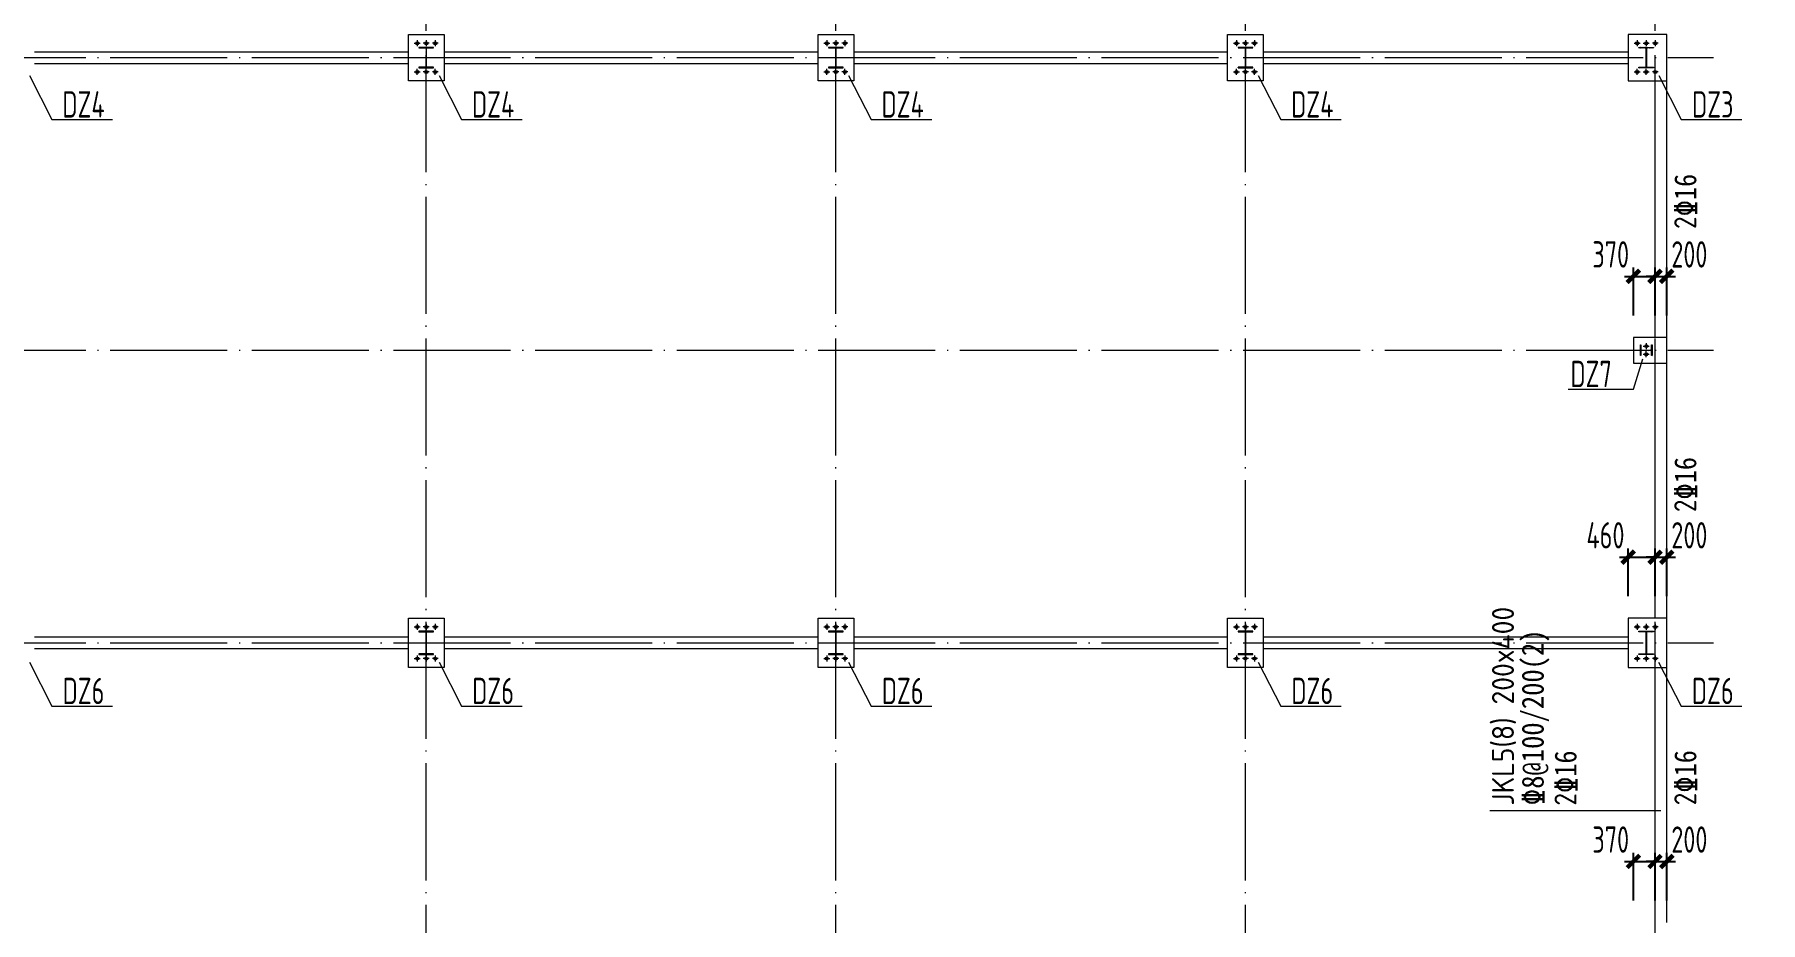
# Model space of a CAD drawing. Header units: millimetres. Extents: x 19781 to 898973, y -947928 to -267362.
# Drawn here: x 243047 to 272544, y -355842 to -340667 of the extents above; entities that cross this region are included whole.
import ezdxf
from ezdxf.enums import TextEntityAlignment as Align

# ---------------------------------------------------------------- set-up
doc = ezdxf.new("R2010")
doc.units = ezdxf.units.MM
doc.header["$LTSCALE"] = 100
doc.linetypes.add('CENTERX2', pattern=[101.599999, 63.5, -12.7, 12.7, -12.7])
doc.linetypes.add('DOTE', pattern=[2.42, 2, -0.2, 0.02, -0.2])
doc.layers.get('0').update_dxf_attribs({"lineweight": 18})
for name, color, linetype, lineweight in [('10', 7, 'Continuous', 18), ('1000', 2, 'Continuous', 18), ('11000', 4, 'Continuous', 18), ('DIM', 3, 'Continuous', 18), ('DOTE', 1, 'DOTE', 18), ('S_BEAM', 4, 'Continuous', 18), ('S_BEAMDIMLOCALVER', 7, 'Continuous', 18), ('S_BEAMDIMMASSVER', 2, 'Continuous', 18), ('数字', 3, 'Continuous', 20), ('轴线', 1, 'CENTERX2', 13), ('钢柱', 4, 'Continuous', 20)]:
    doc.layers.add(name, color=color, linetype=linetype, lineweight=lineweight)
doc.styles.get("Standard").update_dxf_attribs({"font": 'tssdeng.shx', "bigfont": 'hztxt.shx'})
doc.styles.add('TSSD_REIN', font='tssdeng.shx', dxfattribs={"width": 0.7, "bigfont": 'hztxt.shx'})
doc.dimstyles.new('TSSD_100_100', dxfattribs={"dimtxt": 300, "dimasz": 100, "dimexe": 100, "dimexo": 250, "dimgap": 100, "dimtad": 1, "dimdec": 0, "dimzin": 0, "dimdsep": 46, "dimtxsty": 'TSSD_REIN', "dimblk": 'ARCHTICK', "dimcen": 0, "dimdle": 100, "dimclrt": 7, "dimadec": 0, "dimazin": 0, "dimtfac": 1, "dimtdec": 0, "dimtix": 1, "dimtmove": 2, "dimatfit": 3, "dimfxl": 1, "dimtolj": 1, "dimtzin": 0, "dimarcsym": 0})
pattern_1 = [(135, (0, 0), (-7.07106781, -7.07106781), []), (135, (0, 2.5), (-7.07106781, -7.07106781), [])]
pattern_2 = [(45, (0, 0), (-7.07106781, 7.07106781), []), (45, (0, 2.5), (-7.07106781, 7.07106781), [])]
pattern_3 = [(45, (0, 0), (-7.07106781, 7.07106781), []), (45, (0, 2.5), (-7.07106781, 7.07106781), [])]

# ---------------------------------------------------------------- blocks, each defined once
blk = doc.blocks.new('_ArchTick_0')
at = {"color": 0, "linetype": 'ByBlock'}
blk.add_lwpolyline([(-0.71, -0.71, 0.5, 0.5, 0), (0.71, 0.71, 0.5, 0.5, 0)], format="xyseb", dxfattribs=at)
blk = doc.blocks.new('*X1008')
at = {"layer": 'DIM', "color": 0, "lineweight": -2, "ltscale": 100, "transparency": 16777216}
for p, q in [((270742, -350267), (270742, -349450)), ((270942, -350267), (270942, -349450)), ((270742, -349600), (270592, -349600)), ((270742, -349600), (270942, -349600)), ((270942, -349600), (271092, -349600))]:
    blk.add_line(p, q, dxfattribs=at)
at = {"layer": 'DIM', "color": 0, "lineweight": -2, "ltscale": 100, "transparency": 16777216, "xscale": 150, "yscale": 150, "zscale": 150}
blk.add_blockref('_ArchTick_0', (270742, -349600), dxfattribs=at)
at = {"layer": 'DIM', "color": 0, "lineweight": -2, "ltscale": 100, "transparency": 16777216, "xscale": 150, "yscale": 150, "zscale": 150, "rotation": 180}
blk.add_blockref('_ArchTick_0', (270942, -349600), dxfattribs=at)
at = {"layer": 'DIM', "color": 7, "ltscale": 100, "transparency": 16777216, "insert": (271329, -349225), "char_height": 450, "width": 2430, "attachment_point": 5, "style": 'TSSD_REIN'}
blk.add_mtext('200', dxfattribs=at)
blk = doc.blocks.new('_ARCHTICK')
at = {"color": 0, "linetype": 'ByBlock', "const_width": 0.5}
blk.add_lwpolyline([(-0.5, -0.5), (0.5, 0.5)], dxfattribs=at)
blk = doc.blocks.new('*X1009')
at = {"layer": 'DIM', "color": 0, "lineweight": -2, "ltscale": 100, "transparency": 16777216}
for p, q in [((270282, -350267), (270282, -349450)), ((270742, -350267), (270742, -349450)), ((270132, -349600), (270892, -349600))]:
    blk.add_line(p, q, dxfattribs=at)
at = {"layer": 'DIM', "color": 0, "lineweight": -2, "ltscale": 100, "transparency": 16777216, "xscale": 150, "yscale": 150, "zscale": 150, "rotation": 180}
blk.add_blockref('_ArchTick_0', (270282, -349600), dxfattribs=at)
at = {"layer": 'DIM', "color": 0, "lineweight": -2, "ltscale": 100, "transparency": 16777216, "xscale": 150, "yscale": 150, "zscale": 150}
blk.add_blockref('_ArchTick_0', (270742, -349600), dxfattribs=at)
at = {"layer": 'DIM', "color": 7, "ltscale": 100, "transparency": 16777216, "insert": (269895, -349225), "char_height": 450, "width": 2430, "attachment_point": 5, "style": 'TSSD_REIN'}
blk.add_mtext('460', dxfattribs=at)
blk = doc.blocks.new('*X1012')
at = {"layer": 'DIM', "color": 0, "lineweight": -2, "ltscale": 100, "transparency": 16777216}
for p, q in [((270742, -354800), (270592, -354800)), ((270742, -355467), (270742, -354650)), ((270742, -354800), (270942, -354800)), ((270942, -355467), (270942, -354650)), ((270942, -354800), (271092, -354800))]:
    blk.add_line(p, q, dxfattribs=at)
at = {"layer": 'DIM', "color": 0, "lineweight": -2, "ltscale": 100, "transparency": 16777216, "xscale": 150, "yscale": 150, "zscale": 150}
blk.add_blockref('_ArchTick_0', (270742, -354800), dxfattribs=at)
at = {"layer": 'DIM', "color": 0, "lineweight": -2, "ltscale": 100, "transparency": 16777216, "xscale": 150, "yscale": 150, "zscale": 150, "rotation": 180}
blk.add_blockref('_ArchTick_0', (270942, -354800), dxfattribs=at)
at = {"layer": 'DIM', "color": 7, "ltscale": 100, "transparency": 16777216, "insert": (271329, -354425), "char_height": 450, "width": 2430, "attachment_point": 5, "style": 'TSSD_REIN'}
blk.add_mtext('200', dxfattribs=at)
blk = doc.blocks.new('*X1013')
at = {"layer": 'DIM', "color": 0, "lineweight": -2, "ltscale": 100, "transparency": 16777216}
for p, q in [((270222, -354800), (270892, -354800)), ((270372, -355467), (270372, -354650)), ((270742, -355467), (270742, -354650))]:
    blk.add_line(p, q, dxfattribs=at)
at = {"layer": 'DIM', "color": 0, "lineweight": -2, "ltscale": 100, "transparency": 16777216, "xscale": 150, "yscale": 150, "zscale": 150, "rotation": 180}
blk.add_blockref('_ArchTick_0', (270372, -354800), dxfattribs=at)
at = {"layer": 'DIM', "color": 0, "lineweight": -2, "ltscale": 100, "transparency": 16777216, "xscale": 150, "yscale": 150, "zscale": 150}
blk.add_blockref('_ArchTick_0', (270742, -354800), dxfattribs=at)
at = {"layer": 'DIM', "color": 7, "ltscale": 100, "transparency": 16777216, "insert": (269985, -354425), "char_height": 450, "width": 2430, "attachment_point": 5, "style": 'TSSD_REIN'}
blk.add_mtext('370', dxfattribs=at)
blk = doc.blocks.new('*X1014')
at = {"layer": 'DIM', "color": 0, "lineweight": -2, "ltscale": 100, "transparency": 16777216}
for p, q in [((270742, -344800), (270592, -344800)), ((270742, -345467), (270742, -344650)), ((270742, -344800), (270942, -344800)), ((270942, -345467), (270942, -344650)), ((270942, -344800), (271092, -344800))]:
    blk.add_line(p, q, dxfattribs=at)
at = {"layer": 'DIM', "color": 0, "lineweight": -2, "ltscale": 100, "transparency": 16777216, "xscale": 150, "yscale": 150, "zscale": 150}
blk.add_blockref('_ArchTick_0', (270742, -344800), dxfattribs=at)
at = {"layer": 'DIM', "color": 0, "lineweight": -2, "ltscale": 100, "transparency": 16777216, "xscale": 150, "yscale": 150, "zscale": 150, "rotation": 180}
blk.add_blockref('_ArchTick_0', (270942, -344800), dxfattribs=at)
at = {"layer": 'DIM', "color": 7, "ltscale": 100, "transparency": 16777216, "insert": (271329, -344425), "char_height": 450, "width": 2430, "attachment_point": 5, "style": 'TSSD_REIN'}
blk.add_mtext('200', dxfattribs=at)
blk = doc.blocks.new('*X1015')
at = {"layer": 'DIM', "color": 0, "lineweight": -2, "ltscale": 100, "transparency": 16777216}
for p, q in [((270222, -344800), (270892, -344800)), ((270372, -345467), (270372, -344650)), ((270742, -345467), (270742, -344650))]:
    blk.add_line(p, q, dxfattribs=at)
at = {"layer": 'DIM', "color": 0, "lineweight": -2, "ltscale": 100, "transparency": 16777216, "xscale": 150, "yscale": 150, "zscale": 150, "rotation": 180}
blk.add_blockref('_ArchTick_0', (270372, -344800), dxfattribs=at)
at = {"layer": 'DIM', "color": 0, "lineweight": -2, "ltscale": 100, "transparency": 16777216, "xscale": 150, "yscale": 150, "zscale": 150}
blk.add_blockref('_ArchTick_0', (270742, -344800), dxfattribs=at)
at = {"layer": 'DIM', "color": 7, "ltscale": 100, "transparency": 16777216, "insert": (269985, -344425), "char_height": 450, "width": 2430, "attachment_point": 5, "style": 'TSSD_REIN'}
blk.add_mtext('370', dxfattribs=at)

msp = doc.modelspace()

# ---------------------------------------------------------------- hatches: boundary and pattern name
h = msp.add_hatch(color=256)
edge = h.paths.add_edge_path(flags=0)
edge.add_arc((249587, -340817), 26, 0, 360)
h = msp.add_hatch(color=256)
edge = h.paths.add_edge_path(flags=0)
edge.add_arc((249742, -340817), 26, 0, 360)
h = msp.add_hatch(color=256)
edge = h.paths.add_edge_path(flags=0)
edge.add_arc((249897, -340817), 26, 0, 360)
h = msp.add_hatch(color=256)
edge = h.paths.add_edge_path(flags=0)
edge.add_arc((256587, -340817), 26, 0, 360)
h = msp.add_hatch(color=256)
edge = h.paths.add_edge_path(flags=0)
edge.add_arc((256742, -340817), 26, 0, 360)
h = msp.add_hatch(color=256)
edge = h.paths.add_edge_path(flags=0)
edge.add_arc((256897, -340817), 26, 0, 360)
h = msp.add_hatch(color=256)
edge = h.paths.add_edge_path(flags=0)
edge.add_arc((263587, -340817), 26, 0, 360)
h = msp.add_hatch(color=256)
edge = h.paths.add_edge_path(flags=0)
edge.add_arc((263742, -340817), 26, 0, 360)
h = msp.add_hatch(color=256)
edge = h.paths.add_edge_path(flags=0)
edge.add_arc((263897, -340817), 26, 0, 360)
h = msp.add_hatch(color=256)
edge = h.paths.add_edge_path(flags=0)
edge.add_arc((270437, -340817), 26, 0, 360)
h = msp.add_hatch(color=256)
edge = h.paths.add_edge_path(flags=0)
edge.add_arc((270592, -340817), 26, 0, 360)
h = msp.add_hatch(color=256)
edge = h.paths.add_edge_path(flags=0)
edge.add_arc((270747, -340817), 26, 0, 360)
h = msp.add_hatch(color=256)
edge = h.paths.add_edge_path(flags=0)
edge.add_arc((249587, -341307), 26, 0, 360)
h = msp.add_hatch(color=256)
edge = h.paths.add_edge_path(flags=0)
edge.add_arc((249742, -341307), 26, 0, 360)
h = msp.add_hatch(color=256)
edge = h.paths.add_edge_path(flags=0)
edge.add_arc((249897, -341307), 26, 0, 360)
h = msp.add_hatch(color=256)
edge = h.paths.add_edge_path(flags=0)
edge.add_arc((256587, -341307), 26, 0, 360)
h = msp.add_hatch(color=256)
edge = h.paths.add_edge_path(flags=0)
edge.add_arc((256742, -341307), 26, 0, 360)
h = msp.add_hatch(color=256)
edge = h.paths.add_edge_path(flags=0)
edge.add_arc((256897, -341307), 26, 0, 360)
h = msp.add_hatch(color=256)
edge = h.paths.add_edge_path(flags=0)
edge.add_arc((263587, -341307), 26, 0, 360)
h = msp.add_hatch(color=256)
edge = h.paths.add_edge_path(flags=0)
edge.add_arc((263742, -341307), 26, 0, 360)
h = msp.add_hatch(color=256)
edge = h.paths.add_edge_path(flags=0)
edge.add_arc((263897, -341307), 26, 0, 360)
h = msp.add_hatch(color=256)
edge = h.paths.add_edge_path(flags=0)
edge.add_arc((270437, -341307), 26, 0, 360)
h = msp.add_hatch(color=256)
edge = h.paths.add_edge_path(flags=0)
edge.add_arc((270592, -341307), 26, 0, 360)
h = msp.add_hatch(color=256)
edge = h.paths.add_edge_path(flags=0)
edge.add_arc((270747, -341307), 26, 0, 360)
h = msp.add_hatch(color=256)
edge = h.paths.add_edge_path(flags=0)
edge.add_arc((270592, -345992), 26, 0, 360)
h = msp.add_hatch(color=256)
edge = h.paths.add_edge_path(flags=0)
edge.add_arc((270592, -346132), 26, 0, 360)
h = msp.add_hatch(color=256)
edge = h.paths.add_edge_path(flags=0)
edge.add_arc((249587, -350792), 26, 0, 360)
h = msp.add_hatch(color=256)
edge = h.paths.add_edge_path(flags=0)
edge.add_arc((249742, -350792), 26, 0, 360)
h = msp.add_hatch(color=256)
edge = h.paths.add_edge_path(flags=0)
edge.add_arc((249897, -350792), 26, 0, 360)
h = msp.add_hatch(color=256)
edge = h.paths.add_edge_path(flags=0)
edge.add_arc((256587, -350792), 26, 0, 360)
h = msp.add_hatch(color=256)
edge = h.paths.add_edge_path(flags=0)
edge.add_arc((256742, -350792), 26, 0, 360)
h = msp.add_hatch(color=256)
edge = h.paths.add_edge_path(flags=0)
edge.add_arc((256897, -350792), 26, 0, 360)
h = msp.add_hatch(color=256)
edge = h.paths.add_edge_path(flags=0)
edge.add_arc((263587, -350792), 26, 0, 360)
h = msp.add_hatch(color=256)
edge = h.paths.add_edge_path(flags=0)
edge.add_arc((263742, -350792), 26, 0, 360)
h = msp.add_hatch(color=256)
edge = h.paths.add_edge_path(flags=0)
edge.add_arc((263897, -350792), 26, 0, 360)
h = msp.add_hatch(color=256)
edge = h.paths.add_edge_path(flags=0)
edge.add_arc((270437, -350792), 26, 0, 360)
h = msp.add_hatch(color=256)
edge = h.paths.add_edge_path(flags=0)
edge.add_arc((270592, -350792), 26, 0, 360)
h = msp.add_hatch(color=256)
edge = h.paths.add_edge_path(flags=0)
edge.add_arc((270747, -350792), 26, 0, 360)
h = msp.add_hatch(color=256)
edge = h.paths.add_edge_path(flags=0)
edge.add_arc((249587, -351332), 26, 0, 360)
h = msp.add_hatch(color=256)
edge = h.paths.add_edge_path(flags=0)
edge.add_arc((249742, -351332), 26, 0, 360)
h = msp.add_hatch(color=256)
edge = h.paths.add_edge_path(flags=0)
edge.add_arc((249897, -351332), 26, 0, 360)
h = msp.add_hatch(color=256)
edge = h.paths.add_edge_path(flags=0)
edge.add_arc((256587, -351332), 26, 0, 360)
h = msp.add_hatch(color=256)
edge = h.paths.add_edge_path(flags=0)
edge.add_arc((256742, -351332), 26, 0, 360)
h = msp.add_hatch(color=256)
edge = h.paths.add_edge_path(flags=0)
edge.add_arc((256897, -351332), 26, 0, 360)
h = msp.add_hatch(color=256)
edge = h.paths.add_edge_path(flags=0)
edge.add_arc((263587, -351332), 26, 0, 360)
h = msp.add_hatch(color=256)
edge = h.paths.add_edge_path(flags=0)
edge.add_arc((263742, -351332), 26, 0, 360)
h = msp.add_hatch(color=256)
edge = h.paths.add_edge_path(flags=0)
edge.add_arc((263897, -351332), 26, 0, 360)
h = msp.add_hatch(color=256)
edge = h.paths.add_edge_path(flags=0)
edge.add_arc((270437, -351332), 26, 0, 360)
h = msp.add_hatch(color=256)
edge = h.paths.add_edge_path(flags=0)
edge.add_arc((270592, -351332), 26, 0, 360)
h = msp.add_hatch(color=256)
edge = h.paths.add_edge_path(flags=0)
edge.add_arc((270747, -351332), 26, 0, 360)
at = {"layer": '10', "ltscale": 100}
h = msp.add_hatch(dxfattribs=at)
h.set_pattern_fill('金属', color=256, style=0, pattern_type=0)
h.set_pattern_definition(pattern_3)
h.paths.add_polyline_path([(249746, -340897), (249867, -340897), (249867, -340887), (249617, -340887), (249617, -340897), (249738, -340897), (249738, -341227), (249617, -341227), (249617, -341237), (249867, -341237), (249867, -341227), (249746, -341227)], flags=0)
h = msp.add_hatch(dxfattribs=at)
h.set_pattern_fill('金属', color=256, style=0, pattern_type=0)
h.set_pattern_definition(pattern_3)
h.paths.add_polyline_path([(256746, -340897), (256867, -340897), (256867, -340887), (256617, -340887), (256617, -340897), (256738, -340897), (256738, -341227), (256617, -341227), (256617, -341237), (256867, -341237), (256867, -341227), (256746, -341227)], flags=0)
h = msp.add_hatch(dxfattribs=at)
h.set_pattern_fill('金属', color=256, style=0, pattern_type=0)
h.set_pattern_definition(pattern_3)
h.paths.add_polyline_path([(263746, -340897), (263867, -340897), (263867, -340887), (263617, -340887), (263617, -340897), (263738, -340897), (263738, -341227), (263617, -341227), (263617, -341237), (263867, -341237), (263867, -341227), (263746, -341227)], flags=0)
h = msp.add_hatch(dxfattribs=at)
h.set_pattern_fill('金属', color=256, style=0, pattern_type=0)
h.set_pattern_definition([(135, (0, 0), (-7.07106781, -7.07106781), []), (135, (0, 2.5), (-7.07106781, -7.07106781), [])])
h.paths.add_polyline_path([(270588, -340897), (270467, -340897), (270467, -340887), (270717, -340887), (270717, -340897), (270596, -340897), (270596, -341227), (270717, -341227), (270717, -341237), (270467, -341237), (270467, -341227), (270588, -341227)], flags=0)
h = msp.add_hatch(dxfattribs=at)
h.set_pattern_fill('金属', color=256, style=0, pattern_type=0)
h.set_pattern_definition(pattern_1)
h.paths.add_polyline_path([(270500, -346065), (270500, -346152), (270492, -346152), (270492, -345972), (270500, -345972), (270500, -346059), (270684, -346059), (270684, -345972), (270692, -345972), (270692, -346152), (270684, -346152), (270684, -346065)], flags=0)
h = msp.add_hatch(dxfattribs=at)
h.set_pattern_fill('金属', color=256, style=0, pattern_type=0)
h.set_pattern_definition(pattern_2)
h.paths.add_polyline_path([(249746, -350874), (249867, -350874), (249867, -350862), (249617, -350862), (249617, -350874), (249738, -350874), (249738, -351250), (249617, -351250), (249617, -351262), (249867, -351262), (249867, -351250), (249746, -351250)], flags=0)
h = msp.add_hatch(dxfattribs=at)
h.set_pattern_fill('金属', color=256, style=0, pattern_type=0)
h.set_pattern_definition(pattern_2)
h.paths.add_polyline_path([(256746, -350874), (256867, -350874), (256867, -350862), (256617, -350862), (256617, -350874), (256738, -350874), (256738, -351250), (256617, -351250), (256617, -351262), (256867, -351262), (256867, -351250), (256746, -351250)], flags=0)
h = msp.add_hatch(dxfattribs=at)
h.set_pattern_fill('金属', color=256, style=0, pattern_type=0)
h.set_pattern_definition(pattern_2)
h.paths.add_polyline_path([(263746, -350874), (263867, -350874), (263867, -350862), (263617, -350862), (263617, -350874), (263738, -350874), (263738, -351250), (263617, -351250), (263617, -351262), (263867, -351262), (263867, -351250), (263746, -351250)], flags=0)
h = msp.add_hatch(dxfattribs=at)
h.set_pattern_fill('金属', color=256, style=0, pattern_type=0)
h.set_pattern_definition(pattern_1)
h.paths.add_polyline_path([(270588, -350874), (270467, -350874), (270467, -350862), (270717, -350862), (270717, -350874), (270596, -350874), (270596, -351250), (270717, -351250), (270717, -351262), (270467, -351262), (270467, -351250), (270588, -351250)], flags=0)

# ---------------------------------------------------------------- linework, layer by layer
at = {"layer": '1000', "ltscale": 100}
for points in [[(249437, -341457), (249437, -340667), (250047, -340667), (250047, -341457)], [(256437, -341457), (256437, -340667), (257047, -340667), (257047, -341457)], [(263437, -341457), (263437, -340667), (264047, -340667), (264047, -341457)], [(270942, -341457), (270942, -340667), (270282, -340667), (270282, -341457)], [(270372, -346282), (270942, -346282), (270942, -345842), (270372, -345842)], [(249437, -350642), (250047, -350642), (250047, -351482), (249437, -351482)], [(256437, -350642), (257047, -350642), (257047, -351482), (256437, -351482)], [(263437, -350642), (264047, -350642), (264047, -351482), (263437, -351482)], [(270942, -350642), (270282, -350642), (270282, -351482), (270942, -351482)]]:
    msp.add_lwpolyline(points, close=True, dxfattribs=at)
at = {"layer": '11000'}
for centre in [(249587, -340817), (249742, -340817), (249897, -340817), (256587, -340817), (256742, -340817), (256897, -340817), (263587, -340817), (263742, -340817), (263897, -340817), (270437, -340817), (270592, -340817), (270747, -340817), (249587, -341307), (249742, -341307), (249897, -341307), (256587, -341307), (256742, -341307), (256897, -341307), (263587, -341307), (263742, -341307), (263897, -341307), (270437, -341307), (270592, -341307), (270747, -341307), (270592, -345992), (270592, -346132), (249587, -350792), (249742, -350792), (249897, -350792), (256587, -350792), (256742, -350792), (256897, -350792), (263587, -350792), (263742, -350792), (263897, -350792), (270437, -350792), (270592, -350792), (270747, -350792), (249587, -351332), (249742, -351332), (249897, -351332), (256587, -351332), (256742, -351332), (256897, -351332), (263587, -351332), (263742, -351332), (263897, -351332), (270437, -351332), (270592, -351332), (270747, -351332)]:
    msp.add_circle(centre, 26, dxfattribs=at)
at = {"layer": 'DOTE', "linetype": 'DOTE', "ltscale": 10}
for p, q in [((249742, -372062), (249742, -330062)), ((256742, -372062), (256742, -330062)), ((263742, -372062), (263742, -330062)), ((270742, -372062), (270742, -330062)), ((171742, -341062), (271742, -341062)), ((171742, -346062), (271742, -346062)), ((171742, -351062), (271742, -351062))]:
    msp.add_line(p, q, dxfattribs=at)
at = {"layer": 'S_BEAM'}
for p, q in [((243047.01, -340962), (249437.01, -340962)), ((250047.01, -340962), (256437.01, -340962)), ((257047.01, -340962), (263437.01, -340962)), ((264047.01, -340962), (270282.01, -340962)), ((243047.01, -341162), (249437.01, -341162)), ((250047.01, -341162), (256437.01, -341162)), ((257047.01, -341162), (263437.01, -341162)), ((264047.01, -341162), (270282.01, -341162)), ((270742.01, -345842), (270742.01, -341457)), ((270942.01, -345842), (270942.01, -341457)), ((270742.01, -350642), (270742.01, -346282)), ((270942.01, -350642), (270942.01, -346282)), ((243047.01, -350962), (249437.01, -350962)), ((250047.01, -350962), (256437.01, -350962)), ((257047.01, -350962), (263437.01, -350962)), ((264047.01, -350962), (270282.01, -350962)), ((243047.01, -351162), (249437.01, -351162)), ((250047.01, -351162), (256437.01, -351162)), ((257047.01, -351162), (263437.01, -351162)), ((264047.01, -351162), (270282.01, -351162)), ((270742.01, -355842), (270742.01, -351482)), ((270942.01, -355842), (270942.01, -351482))]:
    msp.add_line(p, q, dxfattribs=at)
at = {"layer": 'S_BEAMDIMMASSVER'}
msp.add_line((270842, -353936), (267917, -353936), dxfattribs=at)
at = {"layer": '数字', "ltscale": 100}
for p, q in [((242960, -341369), (243344.43, -342117.58)), ((249960, -341369), (250344.43, -342117.58)), ((256960, -341369), (257344.43, -342117.58)), ((263960, -341369), (264344.43, -342117.58)), ((270805, -341369), (271189.43, -342117.58)), ((243344.43, -342117.58), (244380, -342117.58)), ((250344.43, -342117.58), (251380, -342117.58)), ((257344.43, -342117.58), (258380, -342117.58)), ((264344.43, -342117.58), (265380, -342117.58)), ((271189.43, -342117.58), (272225, -342117.58)), ((270375, -346725.07), (270536, -346209)), ((269257.86, -346725.07), (270375, -346725.07)), ((242960, -351394), (243344.43, -352142.58)), ((249960, -351394), (250344.43, -352142.58)), ((256960, -351394), (257344.43, -352142.58)), ((263960, -351394), (264344.43, -352142.58)), ((270804, -351394), (271188.43, -352142.58)), ((243344.43, -352142.58), (244380, -352142.58)), ((250344.43, -352142.58), (251380, -352142.58)), ((257344.43, -352142.58), (258380, -352142.58)), ((264344.43, -352142.58), (265380, -352142.58)), ((271188.43, -352142.58), (272224, -352142.58))]:
    msp.add_line(p, q, dxfattribs=at)
at = {"layer": '轴线'}
for p, q in [((249536, -340817), (249638, -340817)), ((249587, -340766), (249587, -340868)), ((249793, -340817), (249691, -340817)), ((249742, -340766), (249742, -340868)), ((249948, -340817), (249846, -340817)), ((249897, -340766), (249897, -340868)), ((256536, -340817), (256638, -340817)), ((256587, -340766), (256587, -340868)), ((256793, -340817), (256691, -340817)), ((256742, -340766), (256742, -340868)), ((256948, -340817), (256846, -340817)), ((256897, -340766), (256897, -340868)), ((263536, -340817), (263638, -340817)), ((263587, -340766), (263587, -340868)), ((263793, -340817), (263691, -340817)), ((263742, -340766), (263742, -340868)), ((263948, -340817), (263846, -340817)), ((263897, -340766), (263897, -340868)), ((270386, -340817), (270488, -340817)), ((270437, -340766), (270437, -340868)), ((270541, -340817), (270643, -340817)), ((270592, -340766), (270592, -340868)), ((270798, -340817), (270696, -340817)), ((270747, -340766), (270747, -340868)), ((249587, -341358), (249587, -341256)), ((249742, -341358), (249742, -341256)), ((249897, -341358), (249897, -341256)), ((256587, -341358), (256587, -341256)), ((256742, -341358), (256742, -341256)), ((256897, -341358), (256897, -341256)), ((263587, -341358), (263587, -341256)), ((263742, -341358), (263742, -341256)), ((263897, -341358), (263897, -341256)), ((270437, -341358), (270437, -341256)), ((270592, -341358), (270592, -341256)), ((270747, -341358), (270747, -341256)), ((249536, -341307), (249638, -341307)), ((249793, -341307), (249691, -341307)), ((249948, -341307), (249846, -341307)), ((256536, -341307), (256638, -341307)), ((256793, -341307), (256691, -341307)), ((256948, -341307), (256846, -341307)), ((263536, -341307), (263638, -341307)), ((263793, -341307), (263691, -341307)), ((263948, -341307), (263846, -341307)), ((270386, -341307), (270488, -341307)), ((270541, -341307), (270643, -341307)), ((270798, -341307), (270696, -341307)), ((270541, -345992), (270643, -345992)), ((270592, -345941), (270592, -346043)), ((270541, -346132), (270643, -346132)), ((270592, -346183), (270592, -346081)), ((249536, -350792), (249638, -350792)), ((249587, -350741), (249587, -350843)), ((249793, -350792), (249691, -350792)), ((249742, -350741), (249742, -350843)), ((249948, -350792), (249846, -350792)), ((249897, -350741), (249897, -350843)), ((256536, -350792), (256638, -350792)), ((256587, -350741), (256587, -350843)), ((256793, -350792), (256691, -350792)), ((256742, -350741), (256742, -350843)), ((256948, -350792), (256846, -350792)), ((256897, -350741), (256897, -350843)), ((263536, -350792), (263638, -350792)), ((263587, -350741), (263587, -350843)), ((263793, -350792), (263691, -350792)), ((263742, -350741), (263742, -350843)), ((263948, -350792), (263846, -350792)), ((263897, -350741), (263897, -350843)), ((270386, -350792), (270488, -350792)), ((270437, -350741), (270437, -350843)), ((270541, -350792), (270643, -350792)), ((270592, -350741), (270592, -350843)), ((270798, -350792), (270696, -350792)), ((270747, -350741), (270747, -350843)), ((249587, -351281), (249587, -351383)), ((249742, -351281), (249742, -351383)), ((249897, -351281), (249897, -351383)), ((256587, -351281), (256587, -351383)), ((256742, -351281), (256742, -351383)), ((256897, -351281), (256897, -351383)), ((263587, -351281), (263587, -351383)), ((263742, -351281), (263742, -351383)), ((263897, -351281), (263897, -351383)), ((270437, -351281), (270437, -351383)), ((270592, -351281), (270592, -351383)), ((270747, -351281), (270747, -351383)), ((249536, -351332), (249638, -351332)), ((249793, -351332), (249691, -351332)), ((249948, -351332), (249846, -351332)), ((256536, -351332), (256638, -351332)), ((256793, -351332), (256691, -351332)), ((256948, -351332), (256846, -351332)), ((263536, -351332), (263638, -351332)), ((263793, -351332), (263691, -351332)), ((263948, -351332), (263846, -351332)), ((270386, -351332), (270488, -351332)), ((270541, -351332), (270643, -351332)), ((270798, -351332), (270696, -351332))]:
    msp.add_line(p, q, dxfattribs=at)
at = {"layer": '钢柱', "ltscale": 100}
for points in [[(249746, -340897), (249867, -340897), (249867, -340887), (249617, -340887), (249617, -340897), (249738, -340897), (249738, -341227), (249617, -341227), (249617, -341237), (249867, -341237), (249867, -341227), (249746, -341227)], [(256746, -340897), (256867, -340897), (256867, -340887), (256617, -340887), (256617, -340897), (256738, -340897), (256738, -341227), (256617, -341227), (256617, -341237), (256867, -341237), (256867, -341227), (256746, -341227)], [(263746, -340897), (263867, -340897), (263867, -340887), (263617, -340887), (263617, -340897), (263738, -340897), (263738, -341227), (263617, -341227), (263617, -341237), (263867, -341237), (263867, -341227), (263746, -341227)], [(270588, -340897), (270467, -340897), (270467, -340887), (270717, -340887), (270717, -340897), (270596, -340897), (270596, -341227), (270717, -341227), (270717, -341237), (270467, -341237), (270467, -341227), (270588, -341227)], [(270500, -346065), (270500, -346152), (270492, -346152), (270492, -345972), (270500, -345972), (270500, -346059), (270684, -346059), (270684, -345972), (270692, -345972), (270692, -346152), (270684, -346152), (270684, -346065)], [(249746, -350874), (249867, -350874), (249867, -350862), (249617, -350862), (249617, -350874), (249738, -350874), (249738, -351250), (249617, -351250), (249617, -351262), (249867, -351262), (249867, -351250), (249746, -351250)], [(256746, -350874), (256867, -350874), (256867, -350862), (256617, -350862), (256617, -350874), (256738, -350874), (256738, -351250), (256617, -351250), (256617, -351262), (256867, -351262), (256867, -351250), (256746, -351250)], [(263746, -350874), (263867, -350874), (263867, -350862), (263617, -350862), (263617, -350874), (263738, -350874), (263738, -351250), (263617, -351250), (263617, -351262), (263867, -351262), (263867, -351250), (263746, -351250)], [(270588, -350874), (270467, -350874), (270467, -350862), (270717, -350862), (270717, -350874), (270596, -350874), (270596, -351250), (270717, -351250), (270717, -351262), (270467, -351262), (270467, -351250), (270588, -351250)]]:
    msp.add_lwpolyline(points, close=True, dxfattribs=at)

# ---------------------------------------------------------------- texts
at = {"layer": 'S_BEAMDIMLOCALVER', "char_height": 375, "width": 1193.1293, "attachment_point": 7, "rotation": 90}
for insert in [(271451.99, -343989.51), (271451.99, -348828.51), (271451.99, -353838.51)]:
    msp.add_mtext('{\\W0.874545;2\\fsimsun|b0|i0|c0|p253;\x8416}', dxfattribs=dict(at, insert=insert))
at = {"layer": 'S_BEAMDIMMASSVER', "char_height": 375, "attachment_point": 7, "rotation": 90}
for s, insert, width in [('{\\W0.96202;JKL5(8) 200x400}', (268368, -353844.13), 5024.8366), ('{\\fsimsun|b0|i0|c0|p253;\\W0.889;\x848@100/200(2)}', (268938.6, -353842.27), 4353.3219), ('{\\W0.874545;2\\fsimsun|b0|i0|c0|p253;\x8416}', (269405.5, -353844.13), 1193.1293)]:
    msp.add_mtext(s, dxfattribs=dict(at, insert=insert, width=width))
at = {"layer": '数字', "ltscale": 100, "style": 'TSSD_REIN', "width": 0.7}
for s, p in [('DZ4', (243884.36, -341860.88)), ('DZ4', (250884.36, -341860.88)), ('DZ4', (257884.36, -341860.88)), ('DZ4', (264884.36, -341860.88)), ('DZ3', (271729.36, -341860.88)), ('DZ7', (269649.79, -346468.37)), ('DZ6', (243884.36, -351885.88)), ('DZ6', (250884.36, -351885.88)), ('DZ6', (257884.36, -351885.88)), ('DZ6', (264884.36, -351885.88)), ('DZ6', (271728.36, -351885.88))]:
    msp.add_text(s, height=450, dxfattribs=at).set_placement(p, align=Align.MIDDLE_CENTER)

# ---------------------------------------------------------------- dimensions: what is measured, and where the dimension line sits
at = {"layer": 'DIM', "ltscale": 100}
for base, p1, p2, picture, middle in [((270742.01, -344800), (270372, -345842), (270742.01, -345842), '*X1015', (269984.89, -344425)), ((270942.01, -344800), (270742.01, -345842), (270942.01, -345842), '*X1014', (271329.12, -344425)), ((270942.01, -349600), (270742.01, -350642), (270942.01, -350642), '*X1008', (271329.12, -349225)), ((270742.01, -354800), (270372, -355842), (270742.01, -355842), '*X1013', (269984.89, -354425)), ((270942.01, -354800), (270742.01, -355842), (270942.01, -355842), '*X1012', (271329.12, -354425))]:
    dim = msp.add_linear_dim(base=base, p1=p1, p2=p2, angle=0, dimstyle='TSSD_100_100', override={"dimscale": 1.5, "dimsah": 1, "dimtzin": 0}, dxfattribs=at)
    dim.commit()
    dim.dimension.update_dxf_attribs({"geometry": picture, "text_midpoint": middle, "dimtype": 160})
dim = msp.add_linear_dim(base=(270742.01, -349600), p1=(270282.01, -350642), p2=(270742.01, -350642), dimstyle='TSSD_100_100', override={"dimscale": 1.5, "dimsah": 1, "dimtzin": 0}, dxfattribs=at)
dim.commit()
dim.dimension.update_dxf_attribs({"geometry": '*X1009', "text_midpoint": (269894.89, -349225), "dimtype": 160})

doc.saveas('drawing.dxf')
